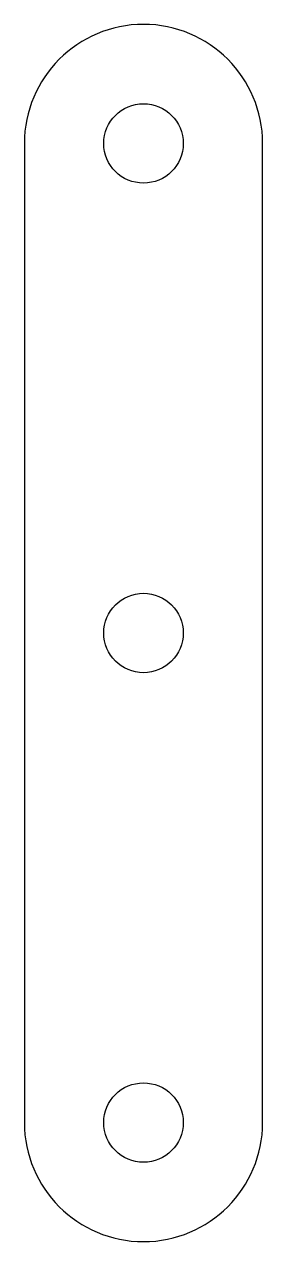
# Model space of a CAD drawing. Header units: millimetres. Extents: x -9 to 9, y -46 to 46.
import ezdxf

# ---------------------------------------------------------------- set-up
doc = ezdxf.new("R2010")
doc.units = ezdxf.units.MM
doc.layers.add('cutting', color=1, linetype='Continuous')

msp = doc.modelspace()

# ---------------------------------------------------------------- linework, layer by layer
at = {"layer": 'cutting', "color": 1}
for p, q in [((-9, 37), (-9, -37)), ((9, 0), (9, 37)), ((9, -37), (9, 0))]:
    msp.add_line(p, q, dxfattribs=at)
for centre in [(0, 37), (0, 0), (0, -37)]:
    msp.add_circle(centre, 3, dxfattribs=at)
for centre, start, end in [((0, 37), 0, 180), ((0, -37), 180, 0)]:
    msp.add_arc(centre, 9, start, end, dxfattribs=at)

doc.saveas('drawing.dxf')
